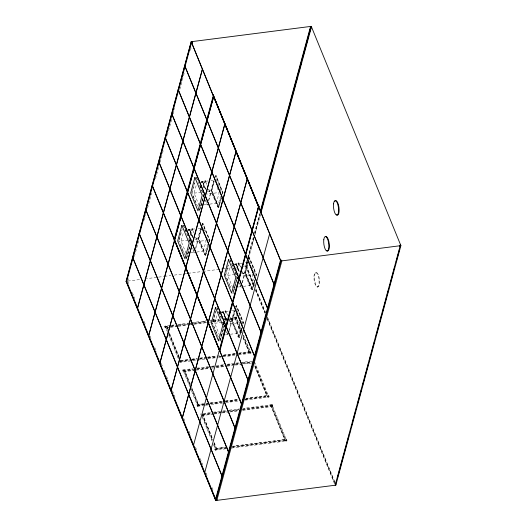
<?xml version="1.0" encoding="UTF-8"?>
<svg xmlns="http://www.w3.org/2000/svg" width="527" height="527" viewBox="0 0 527 527"><rect width="100%" height="100%" fill="white"/><g stroke="black" fill="none" stroke-linecap="round" stroke-linejoin="round"><path stroke-width="0.4" stroke-dasharray="2.63 1.98" d="M127.712 281.187L128.575 278.019M134.392 256.603L139.135 239.159M144.306 220.121L145.814 214.575M147.534 208.231L151.631 193.159M155.511 178.884L158.956 166.196M160.03 162.23L163.482 149.543M167.362 135.268L172.098 117.817M173.179 113.852L174.687 108.298M179.859 89.267L184.595 71.824M190.412 50.408L191.275 47.232M179.193 239.166L181.288 231.465M194.509 182.797L191.795 192.803L197.52 206.202M179.252 239.963L182.217 229.067M192.059 192.842L194.806 182.724M186.11 253.388L181.071 241.056L183.58 231.814M199.127 205.49L194.088 193.152L196.387 184.687M192.586 237.591L189.661 230.042L188.291 230.213M192.941 237.703L189.74 229.673L188.139 229.877M205.596 189.687L202.678 182.138L200.616 182.401M201.156 181.973L202.757 181.769L201.123 182.098M170.004 327.01L165.116 327.636L164.78 326.812L164.971 326.094L170.676 325.363M165.116 327.636L164.971 326.094M190.392 234.66L192.045 228.593L194.074 232.901M203.205 187.52L205.056 180.695L206.795 184.279M190.445 235.385L192.302 228.56M203.462 187.487L205.313 180.656M186.327 258.559L190.557 242.993M199.549 209.878L203.567 195.089M190.734 243.039L186.341 259.205L190.991 243.006M203.745 195.142L199.358 211.307L204.008 195.109M208.257 244.95L205.589 254.785L204.562 254.916L197.836 238.467L201.327 225.609M221.07 197.803L218.6 206.88L217.572 207.012L210.853 190.57L213.521 180.735M195.715 247.683L197.368 241.616L195.589 237.275M196.729 252.025L203.264 251.181L198.218 238.85L200.939 228.843M208.527 200.537L210.378 193.712L208.606 189.371M209.746 204.12L216.281 203.284L211.235 190.945L214.166 180.168L210.899 180.59M195.563 249.166L197.625 241.583L195.557 236.518M208.784 200.504L210.635 193.679L208.863 189.338M208.218 246.728L205.602 255.43L198.6 238.296L201.169 228.843M202.236 224.904L202.928 223.296L209.93 240.431L209.502 242.005M221.445 198.04L218.619 207.533L211.617 190.399L214.186 180.945M201.946 226.992L198.863 238.336L205.859 255.397M202.151 226.235L202.928 223.296M218.6 206.88L211.88 190.438L214.225 181.696M215.372 177.579L215.938 175.392L222.684 192.559L222.256 194.134M203.264 251.181L206.189 240.404L193.943 241.985M216.281 203.284L219.206 192.507L206.953 194.081M204.562 254.916L207.434 244.324M217.572 207.012L220.451 196.426M209.081 241.926L209.489 240.411L202.77 223.968L201.742 224.1M222.098 194.022L222.506 192.513L215.787 176.064L214.752 176.196M205.602 255.43L208.172 245.977M209.245 242.038L209.674 240.464L202.664 223.329M218.619 207.533L221.399 197.289M222.513 194.101L222.941 192.526L215.938 175.392M180.056 361.667L179.859 362.385L207.039 358.887M180.886 362.253L180.465 360.013M195.26 369.921L183.04 371.495L182.704 370.672L182.902 369.954L192.678 368.696M183.04 371.495L182.902 369.954M212.809 321.398L215.53 311.391M228.125 265.028L225.404 275.035L230.833 287.696M212.868 322.195L215.826 311.299M225.668 275.074L228.422 264.956M219.726 335.62L214.687 323.288L217.196 314.052M232.743 287.722L227.697 275.384L230.003 266.919M204.601 405.362L197.269 406.304L196.933 405.487L197.131 404.769L205.28 403.715M197.269 406.304L197.131 404.769M226.498 320.554L223.277 312.274L221.907 312.452M226.557 319.942L223.356 311.905L220.951 312.215M239.212 271.919L236.287 264.37L234.232 264.633M234.765 264.211L236.366 264.001L234.732 264.33M224.008 316.892L225.661 310.825L227.69 315.133M236.821 269.752L238.672 262.927L240.411 266.51M224.061 317.616L225.918 310.792M237.078 269.719L238.929 262.894M219.937 340.791L224.173 325.225M233.165 292.11L237.183 277.321M224.35 325.271L219.957 341.437L224.607 325.238M237.157 278.144L232.974 293.539L237.618 277.34M200.635 414.532L200.827 413.814M247.005 260.391L245.496 265.944L254.212 287.261M247.868 257.222L253.256 237.394M254.33 233.428L259.719 213.6M247.018 261.735L245.72 266.491L246.412 266.405L248.131 260.061M248.092 257.769L253.698 237.15M254.772 233.184L260.16 213.356M254.277 285.654L246.181 265.858L247.262 261.893M248.342 257.927L253.724 238.099M255.022 233.342L260.193 214.305M241.669 327.939L239.205 337.017L238.171 337.148L231.452 320.699L234.943 307.847M254.686 280.041L252.216 289.112L251.188 289.251L244.462 272.802L247.545 261.458M248.349 259.264L253.948 238.645M255.028 234.68L260.417 214.858M229.331 329.915L230.978 323.848L229.205 319.507M242.143 282.768L243.994 275.944L242.519 272.327M230.345 334.256L236.88 333.42L231.834 321.081L234.555 311.075M243.362 286.359L249.89 285.515L244.851 273.184L247.776 262.406L245.325 262.716M229.179 331.397L231.241 323.815L229.462 319.474M241.827 328.967L239.218 337.662L232.216 320.535L234.785 311.075M235.852 307.136L236.537 305.528L243.54 322.662L243.112 324.237M242.4 282.735L244.251 275.911L242.479 271.57M254.844 281.062L252.235 289.764L245.233 272.63L247.585 263.961M248.869 259.238L249.554 257.631L256.557 274.758L256.129 276.339M235.562 309.224L232.479 320.568L231.452 320.699M235.767 308.466L236.537 305.528M252.216 289.112L245.496 272.67L247.842 263.928M248.909 259.989L249.554 257.631M230.286 319.257L236.801 318.42L236.663 316.879L230.141 317.715M236.801 318.42L236.663 316.879M236.88 333.42L239.805 322.643L227.559 324.217M249.89 285.515L252.822 274.738L241.386 276.207M238.171 337.148L241.05 326.562M251.188 289.251L254.067 278.658M242.697 324.158L243.105 322.649L236.386 306.2L235.352 306.332L236.88 310.067M255.714 276.26L256.122 274.745L249.396 258.296L248.369 258.428L249.284 260.674M239.218 337.662L241.788 328.209M242.855 324.27L243.283 322.695L236.28 305.561M252.235 289.764L254.804 280.311M255.872 276.372L256.3 274.791L249.297 257.663M225.787 448.8L215.2 450.163L214.864 449.34L215.056 448.622L227.275 447.054M215.2 450.163L215.056 448.622M238.81 354.803L251.03 353.228L250.892 351.687L238.672 353.261M251.03 353.228L250.892 351.687M245.338 400.125L268.961 397.088L268.823 395.546L246.01 398.478M268.961 397.088L268.823 395.546M242.519 410.013L272.657 406.133L272.518 404.591L243.191 408.366M272.657 406.133L272.518 404.591M231.491 448.069L286.886 440.947L286.747 439.406L232.163 446.422M286.886 440.947L286.747 439.406M201.097 181.848L210.082 180.695M201.235 182.553L202.612 182.375M211.617 190.399L218.876 207.493M210.853 190.57L211.88 190.438M194.088 193.152L201.433 192.21M207.151 191.472L211.235 190.945M200.761 205.28L203.211 204.963M204.028 204.858L208.929 204.226M184.812 230.174L187.263 229.858M188.08 229.752L194.615 228.909M197.882 228.494L201.149 228.072M188.106 229.996L189.707 229.792M188.225 230.457L189.595 230.279M198.6 238.296L197.836 238.467M188.949 239.969L190.985 244.278M181.071 241.056L188.422 240.108M189.239 240.002L194.14 239.377M194.957 239.271L198.218 238.85M187.744 253.177L190.194 252.868M191.011 252.762L195.912 252.13M194.529 252.96L192.5 248.652M234.713 264.086L242.064 263.138M234.851 264.785L236.228 264.613M127.765 281.082L140.017 279.508M144.918 278.875L163.699 276.464M164.516 276.359L171.051 275.516M174.318 275.094L183.297 273.941M184.114 273.836L187.381 273.414M188.198 273.309L202.085 271.524M202.902 271.425L221.683 269.007M222.499 268.902L224.95 268.586M225.767 268.48L230.668 267.854M235.569 267.222L241.287 266.484M242.104 266.379L246.181 265.858M245.233 272.63L252.492 289.731M244.462 272.802L245.496 272.67M227.697 275.384L235.049 274.442M235.865 274.336L240.767 273.704M241.583 273.599L244.851 273.184M315.857 272.499L316.371 272.433M233.56 287.617L235.194 287.406M238.461 286.984L242.545 286.464M317.182 287.031A7.332 2.437 82.7 0 0 318.354 276.556A7.332 2.437 82.7 0 0 314.02 275.707A7.332 2.437 82.7 0 0 317.182 287.031L317.695 286.965A7.332 2.437 82.7 0 0 318.868 276.491A7.332 2.437 82.7 0 0 314.533 275.641A7.332 2.437 82.7 0 0 317.695 286.965M218.428 312.406L220.879 312.089M221.696 311.984L228.231 311.147M231.498 310.726L234.765 310.304M221.722 312.228L223.323 312.024M221.841 312.689L223.211 312.511M171.492 325.258L177.191 324.527M178.007 324.421L206.518 320.752M209.779 320.337L212.223 320.021M213.04 319.915L218.738 319.184M223.626 318.552L226.887 318.137M164.78 326.812L170.478 326.081M171.295 325.976L177 325.245M177.81 325.139L189.219 323.67M190.03 323.565L192.474 323.255M193.29 323.15L206.327 321.47M213.659 320.528L219.357 319.797M224.245 319.164L226.689 318.855M229.95 318.433L236.465 317.597M165.307 326.918L170.195 326.292M171.012 326.187L189.746 323.776M190.563 323.67L193.007 323.354M193.824 323.255L206.044 321.681M210.115 321.154L212.559 320.844M213.376 320.739L219.074 320.008M223.962 319.375L226.406 319.059M229.667 318.644L236.998 317.702M170.814 326.905L177.335 326.068M178.146 325.963L189.555 324.494M190.366 324.388L208.29 322.083M213.178 321.457L219.693 320.62M224.581 319.988L226.215 319.784M177.566 326.384L166.947 327.748L167.863 329.988M178.376 326.279L187.362 325.119M190.629 324.704L193.08 324.388M193.896 324.283L208.6 322.392M209.417 322.287L211.861 321.971M212.677 321.865L220.029 320.923M224.93 320.291L228.198 319.869M229.014 319.764L235.549 318.927L241.05 332.379M232.216 320.535L239.475 337.629M214.687 323.288L222.038 322.346M222.855 322.241L226.116 321.819M229.383 321.398L231.834 321.081M243.105 322.649L242.077 322.781L239.633 316.799M225.444 334.889L229.528 334.362M180.392 360.639L191.011 359.276M191.828 359.17L196.723 358.538M199.99 358.123L206.525 357.28M207.342 357.174L216.327 356.021M223.679 355.073L237.558 353.288M238.375 353.182L248.994 351.819L243.191 337.616M180.833 360.699L190.609 359.44M191.42 359.335L198.751 358.393M199.568 358.288L206.9 357.346M207.717 357.24L222.381 355.356M223.191 355.251L237.855 353.367M180.636 361.417L191.229 360.053M192.039 359.948L198.56 359.111M199.371 359.006L205.075 358.274M208.336 357.853L215.668 356.911M218.922 356.496L222.183 356.074M223 355.969L237.664 354.085M238.474 353.979L250.694 352.411M179.536 361.733L189.312 360.475M192.572 360.053L196.643 359.533M199.904 359.111L207.236 358.169M208.053 358.064L217.829 356.805M218.639 356.7L222.717 356.18M223.527 356.074L237.381 354.296M238.191 354.19L251.227 352.51M207.855 358.782L217.631 357.523M218.448 357.418L235.556 355.218M196.749 368.175L210.596 366.39M211.413 366.285L215.484 365.764M216.301 365.659L223.632 364.717M226.893 364.295L235.035 363.248M235.852 363.143L251.333 361.153M182.704 370.672L193.297 369.308M197.368 368.788L210.405 367.108M211.215 367.003L215.293 366.482M216.103 366.377L224.252 365.33M227.512 364.908L241.359 363.129M242.176 363.024L253.579 361.562M183.238 370.777L193.824 369.414M197.085 368.992L208.488 367.53M211.749 367.108L215.009 366.693M215.82 366.588L226.412 365.224M227.229 365.119L234.561 364.177M235.371 364.071L239.449 363.551M242.703 363.129L251.669 361.977M196.077 369.816L209.107 368.142M216.439 367.2L226.215 365.942M227.032 365.837L234.363 364.895M235.18 364.789L241.695 363.953M242.512 363.847L251.471 362.695M195.491 370.237L184.872 371.607L190.372 385.059M196.307 370.132L211.011 368.241M211.828 368.142L226.524 366.252M227.341 366.146L232.242 365.514M235.51 365.092L253.474 362.787M203.218 403.866L198.317 404.499L191.597 388.05M206.485 403.445L208.936 403.135M209.753 403.03L224.456 401.139M225.273 401.034L239.969 399.143M245.687 398.405L266.919 395.678L254.699 365.771M206.09 403.616L222.387 401.521M225.642 401.1L240.305 399.216M196.933 405.487L205.082 404.44M205.899 404.334L209.153 403.913M209.97 403.807L224.634 401.923M225.451 401.818L240.114 399.934M245.002 399.301L268.625 396.264M197.467 405.586L204.799 404.644M205.616 404.538L207.243 404.334M210.504 403.913L224.35 402.134M225.167 402.029L238.197 400.349M244.719 399.512L269.159 396.37M205.418 405.256L207.862 404.947M211.123 404.525L222.526 403.056M225.787 402.641L238.817 400.961M203.27 413.497L212.236 412.345M213.046 412.239L222.012 411.086M222.822 410.981L228.527 410.25M229.344 410.144L239.12 408.886M203.079 414.215L211.222 413.168M214.482 412.746L238.922 409.604M242.183 409.189L272.321 405.309M202.796 414.426L213.382 413.063M214.199 412.957L221.531 412.015M222.348 411.91L238.639 409.815M242.71 409.295L272.854 405.415M202.599 415.144L213.191 413.781M214.002 413.675L221.333 412.733M222.15 412.628L227.038 412.002M230.299 411.58L238.441 410.533M213.422 414.097L202.803 415.46L212.888 440.131M214.239 413.991L219.133 413.359M222.401 412.944L228.935 412.101M229.752 411.995L238.738 410.843M242.822 410.316L271.405 406.64L284.85 439.538L232.578 446.257M226.867 446.988L216.248 448.358L214.107 443.121M214.864 449.34L227.084 447.772M232.782 447.034L286.55 440.124M215.391 449.445L228.428 447.772M232.499 447.245L287.083 440.229M215.978 179.187L217.809 183.673M218.119 184.424L219.647 188.159M219.95 188.903L221.478 192.645M249.594 261.418L250.509 263.665M251.728 266.655L255.094 274.877M217.131 187.428L218.02 189.601M254.409 285.173L246.313 265.377L245.628 265.463L254.343 286.787M255.964 288.98L265.615 312.583M267.479 317.155L334.711 481.619M255.832 289.461L265.483 313.064M267.347 317.629L334.579 482.1M255.588 289.83L264.929 312.676M267.413 318.763L335.271 484.754M255.457 290.311L264.798 313.15M267.288 319.243L334.513 483.707M205.056 180.695L206.834 185.03M238.672 262.927L240.444 267.268M202.757 181.769L205.662 189.088M236.366 264.001L239.278 271.319M202.678 182.138L205.662 189.45M236.287 264.37L239.278 271.682M200.069 185.484L200.978 187.704M196.485 177.375L198.304 181.815M199.812 185.517L202.842 192.922M230.101 259.607L233.125 267.011M233.428 267.749L236.458 275.153M196.288 177.27L203.995 196.373M205.477 199.99L207.546 205.056L205.517 200.747M229.904 259.508L237.908 279.33M239.39 282.946L241.162 287.287L239.133 282.979M202.855 194.239L203.738 196.406M236.471 276.471L237.651 279.363M193.001 195.761L196.63 204.647M226.617 277.999L228.132 281.695M229.337 284.659L230.246 286.879M203.574 228.586L205.102 232.321M207.546 238.303L208.461 240.543M237.19 310.818L239.33 316.048M201.446 228.797L203.521 233.876M236.248 313.934L237.137 316.108M241.728 330.594L236.149 316.944L235.951 317.662L241.84 332.069M243.586 335.139L250.714 352.576L250.516 353.294L243.079 335.1M254.383 361.562L268.638 396.436L268.447 397.154L254.192 362.28M241.623 332.998L235.114 317.076L234.923 317.794L241.122 332.959M243.178 336.786L249.686 352.708L249.488 353.426L242.98 337.511M254.903 365.481L267.611 396.567L267.42 397.286L254.403 365.442M192.045 228.593L193.817 232.934M225.661 310.825L227.433 315.166M189.74 229.673L192.974 237.585M223.356 311.905L226.59 319.817M189.661 230.042L192.948 238.079M223.277 312.274L226.564 320.311M185.544 229.686L186.453 231.906M219.16 311.918L220.069 314.138M183.475 225.279L187.711 235.641M189.825 240.819L190.431 242.301M217.084 307.511L218.6 311.213M218.903 311.951L221.32 317.873M223.138 322.313L224.047 324.533M183.271 225.174L187.52 235.569M188.732 238.54L190.254 242.249M216.887 307.406L221.742 319.283M222.954 322.254L223.863 324.48M192.757 248.619L194.239 252.235M224.601 326.509L222.565 322.201L224.64 327.267M226.966 332.3L227.848 334.467M190.431 243.586L191.024 245.035M226.412 331.608L227.888 335.225M184.806 254.844L178.778 240.707L179.384 242.183M218.422 337.082L212.394 322.939L215.721 331.081M180.59 245.147L182.105 248.843M182.408 249.587L183.62 252.545M216.024 331.819L217.835 336.259M168.067 329.691L166.519 325.897L166.321 326.615L167.869 330.409M169.305 332.721L179.22 356.983M190.333 384.163L184.443 369.756L184.246 370.474L190.445 385.639M191.571 387.193L199.008 405.388L198.817 406.106L191.69 388.669M202.375 413.616L212.908 439.393M214.146 442.423L216.94 449.248L216.742 449.966L213.955 443.141M169.391 333.729L179.167 357.649M169.417 334.197L179.028 357.701M202.177 414.334L212.717 440.111M167.349 330.581L165.485 326.029L165.294 326.747L167.461 332.056M168.587 333.611L178.501 357.873M189.615 385.053L183.416 369.888L183.218 370.606L189.727 386.528M191.163 388.84L197.981 405.52L197.783 406.238L190.965 389.558M202.269 416.02L212.19 440.282M213.738 444.07L215.912 449.379L215.714 450.098L213.547 444.788M168.699 335.086L178.62 359.348M202.388 417.496L211.992 441M127.666 281.201L128.911 284.251M132.336 292.623L134.826 298.717M144.161 321.556L145.096 323.841M150.076 336.028L151.012 338.308M154.747 347.445L156.611 352.016M161.282 363.439L162.527 366.482M164.081 370.29L165.017 372.576M166.572 376.383L168.442 380.949M172.487 390.85L174.977 396.936M183.692 418.26L184.937 421.304M188.982 431.205L190.853 435.77M195.517 447.192L196.762 450.236M200.188 458.615L202.678 464.709M206.103 473.081L207.039 475.367M212.012 487.547L212.948 489.833M270.977 404.789L270.779 405.513L285.344 441.145L285.542 440.427L270.977 404.789M272.004 404.657L271.807 405.375L286.372 441.013L286.569 440.295L272.004 404.657"/><path stroke-width="0.79" d="M126.197 281.359L191.209 41.712L311.259 26.35L400.895 245.641L335.824 485.143L215.741 500.512L280.819 261.01L400.895 245.641M126.157 281.359L191.255 41.725M126.467 282.116L191.538 42.608L192.566 42.476L192.23 41.653M192.138 44.064L192.566 42.476M137.343 308.631L202.381 69.129M213.481 95.038L174.062 239.95L174.332 240.49L213.705 95.585L213.428 95.044L213.705 95.585M174.266 239.864L174.45 239.377L174.266 239.864L219.7 350.87L174.397 239.383M258.691 207.17L213.442 95.677L258.876 206.689L258.744 207.164L213.442 95.677M213.494 95.67L213.31 96.158M148.548 336.042L213.619 96.533M213.666 96.606L148.601 336.18M224.825 123.95L159.773 363.597L224.884 124.082M236.03 151.361L170.979 391.008L236.083 151.493M247.235 178.772L182.184 418.418L247.288 178.903M193.369 445.684L258.493 206.32M219.436 350.962L258.856 206.057L219.713 351.502L219.489 350.956M219.7 350.87L219.831 350.389M260.364 211.222L310.574 26.436L310.798 26.989L260.588 211.768M260.621 212.724L261.267 210.339M261.702 208.758L262.347 206.373M262.775 204.792L263.421 202.408M264.284 199.239L266.01 192.895M266.438 191.308L267.084 188.929M267.518 187.342L268.164 184.964M268.592 183.376L270.746 175.445M271.181 173.857L272.9 167.514M273.335 165.933L275.489 158.001M275.917 156.414L277.643 150.07M278.072 148.482L278.724 146.104M279.58 142.929L280.232 140.551M280.66 138.963L281.306 136.585M281.734 134.998L282.386 132.62M282.815 131.032L283.46 128.654M284.323 125.485L286.049 119.142M286.477 117.554L287.123 115.176M287.558 113.588L288.203 111.21M289.066 108.035L290.785 101.691M291.22 100.104L291.866 97.726M292.294 96.138L292.94 93.76M293.802 90.591L295.528 84.241M295.957 82.66L297.683 76.316M298.111 74.729L300.265 66.797M300.7 65.21L301.345 62.832M302.854 57.278L303.934 53.313M304.362 51.725L305.008 49.347M305.436 47.766L306.088 45.381M306.516 43.8L307.162 41.416M307.597 39.835L308.67 35.869M309.105 34.281L310.825 27.938M260.845 213.27L311.483 26.897L310.798 26.989M204.575 473.094L269.666 233.731M215.438 499.761L280.509 260.252L281.537 260.121L281.873 260.944L216.801 500.452M280.891 261.01L215.833 500.643L126.105 281.227L215.8 500.65M399.558 246.768L399.986 245.18L400.672 245.088L400.243 246.676M335.139 485.235L400.21 245.727L399.986 245.18M336.028 483.009L336.681 480.631M337.537 477.455L339.263 471.112M339.691 469.531L341.417 463.18M341.852 461.599L344.006 453.668M344.434 452.08L346.16 445.737M346.588 444.149L348.742 436.218M349.177 434.63L349.823 432.252M351.331 426.705L351.977 424.321M352.84 421.152L354.559 414.808M354.994 413.221L355.639 410.843M356.068 409.255L356.713 406.877M357.576 403.702L359.302 397.358M359.73 395.77L360.382 393.392M360.811 391.805L361.456 389.427M362.319 386.258L364.045 379.914M364.473 378.327L366.199 371.983M366.627 370.395L368.781 362.464M369.216 360.876L370.936 354.533M371.37 352.945L372.444 348.979M372.879 347.398L373.524 345.014M373.953 343.433L374.598 341.048M376.107 335.501L377.187 331.536M377.615 329.948L379.341 323.604M379.769 322.017L380.415 319.639M380.85 318.051L381.923 314.085M382.358 312.498L384.084 306.154M384.512 304.573L385.158 302.188M385.593 300.607L386.666 296.642M387.095 295.054L388.821 288.71M389.255 287.123L389.901 284.745M390.329 283.157L392.483 275.226M392.918 273.638L393.564 271.26M393.992 269.672L394.637 267.294M396.146 261.748L397.226 257.782M397.654 256.194L398.3 253.816M398.735 252.229L399.38 249.851M202.434 69.268L137.395 308.769M178.238 89.623L267.848 309.033L178.205 89.742M171.73 113.575L261.372 332.86M171.664 113.7L261.306 332.985M165.228 137.527L254.831 356.931L165.195 137.646M158.719 161.473L248.355 380.764M158.686 161.598L248.289 380.889M145.669 209.384L235.312 428.787L145.669 209.496M259.034 206.61L258.856 206.057M139.161 233.329L228.837 452.614M139.128 233.454L228.771 452.739M132.652 257.281L222.295 476.685L132.659 257.4M280.825 261.135L191.209 41.712L280.871 261.142M274.35 284.969L184.713 65.677L274.317 285.087M241.814 404.716L152.211 185.425L241.781 404.841M216.992 499.728L215.965 499.866L126.328 280.575M335.271 484.754L335.956 484.662M335.6 484.596L335.824 485.143M325.502 236.63A7.332 2.437 82.7 0 1 329.296 244.264A7.332 2.437 82.7 0 1 326.786 250.661M334.731 201.314A7.332 2.437 82.7 0 1 338.953 207.381A7.332 2.437 82.7 0 1 336.549 214.733M181.901 225.352L177.671 240.918L184.951 258.737L189.18 243.164L181.901 225.352M194.911 177.447L190.682 193.02L197.968 210.833L202.197 195.267L194.911 177.447M215.517 307.584L211.287 323.15L218.567 340.969L222.796 325.403L215.517 307.584M228.527 259.679L224.298 275.252L231.584 293.065L235.813 277.498L228.527 259.679M323.776 239.785A7.332 2.437 82.7 0 0 326.944 251.102A7.332 2.437 82.7 0 0 328.117 240.628A7.332 2.437 82.7 0 0 323.776 239.785M333.538 203.857A7.332 2.437 82.7 0 0 336.707 215.174A7.332 2.437 82.7 0 0 337.879 204.707A7.332 2.437 82.7 0 0 333.538 203.857"/></g></svg>
